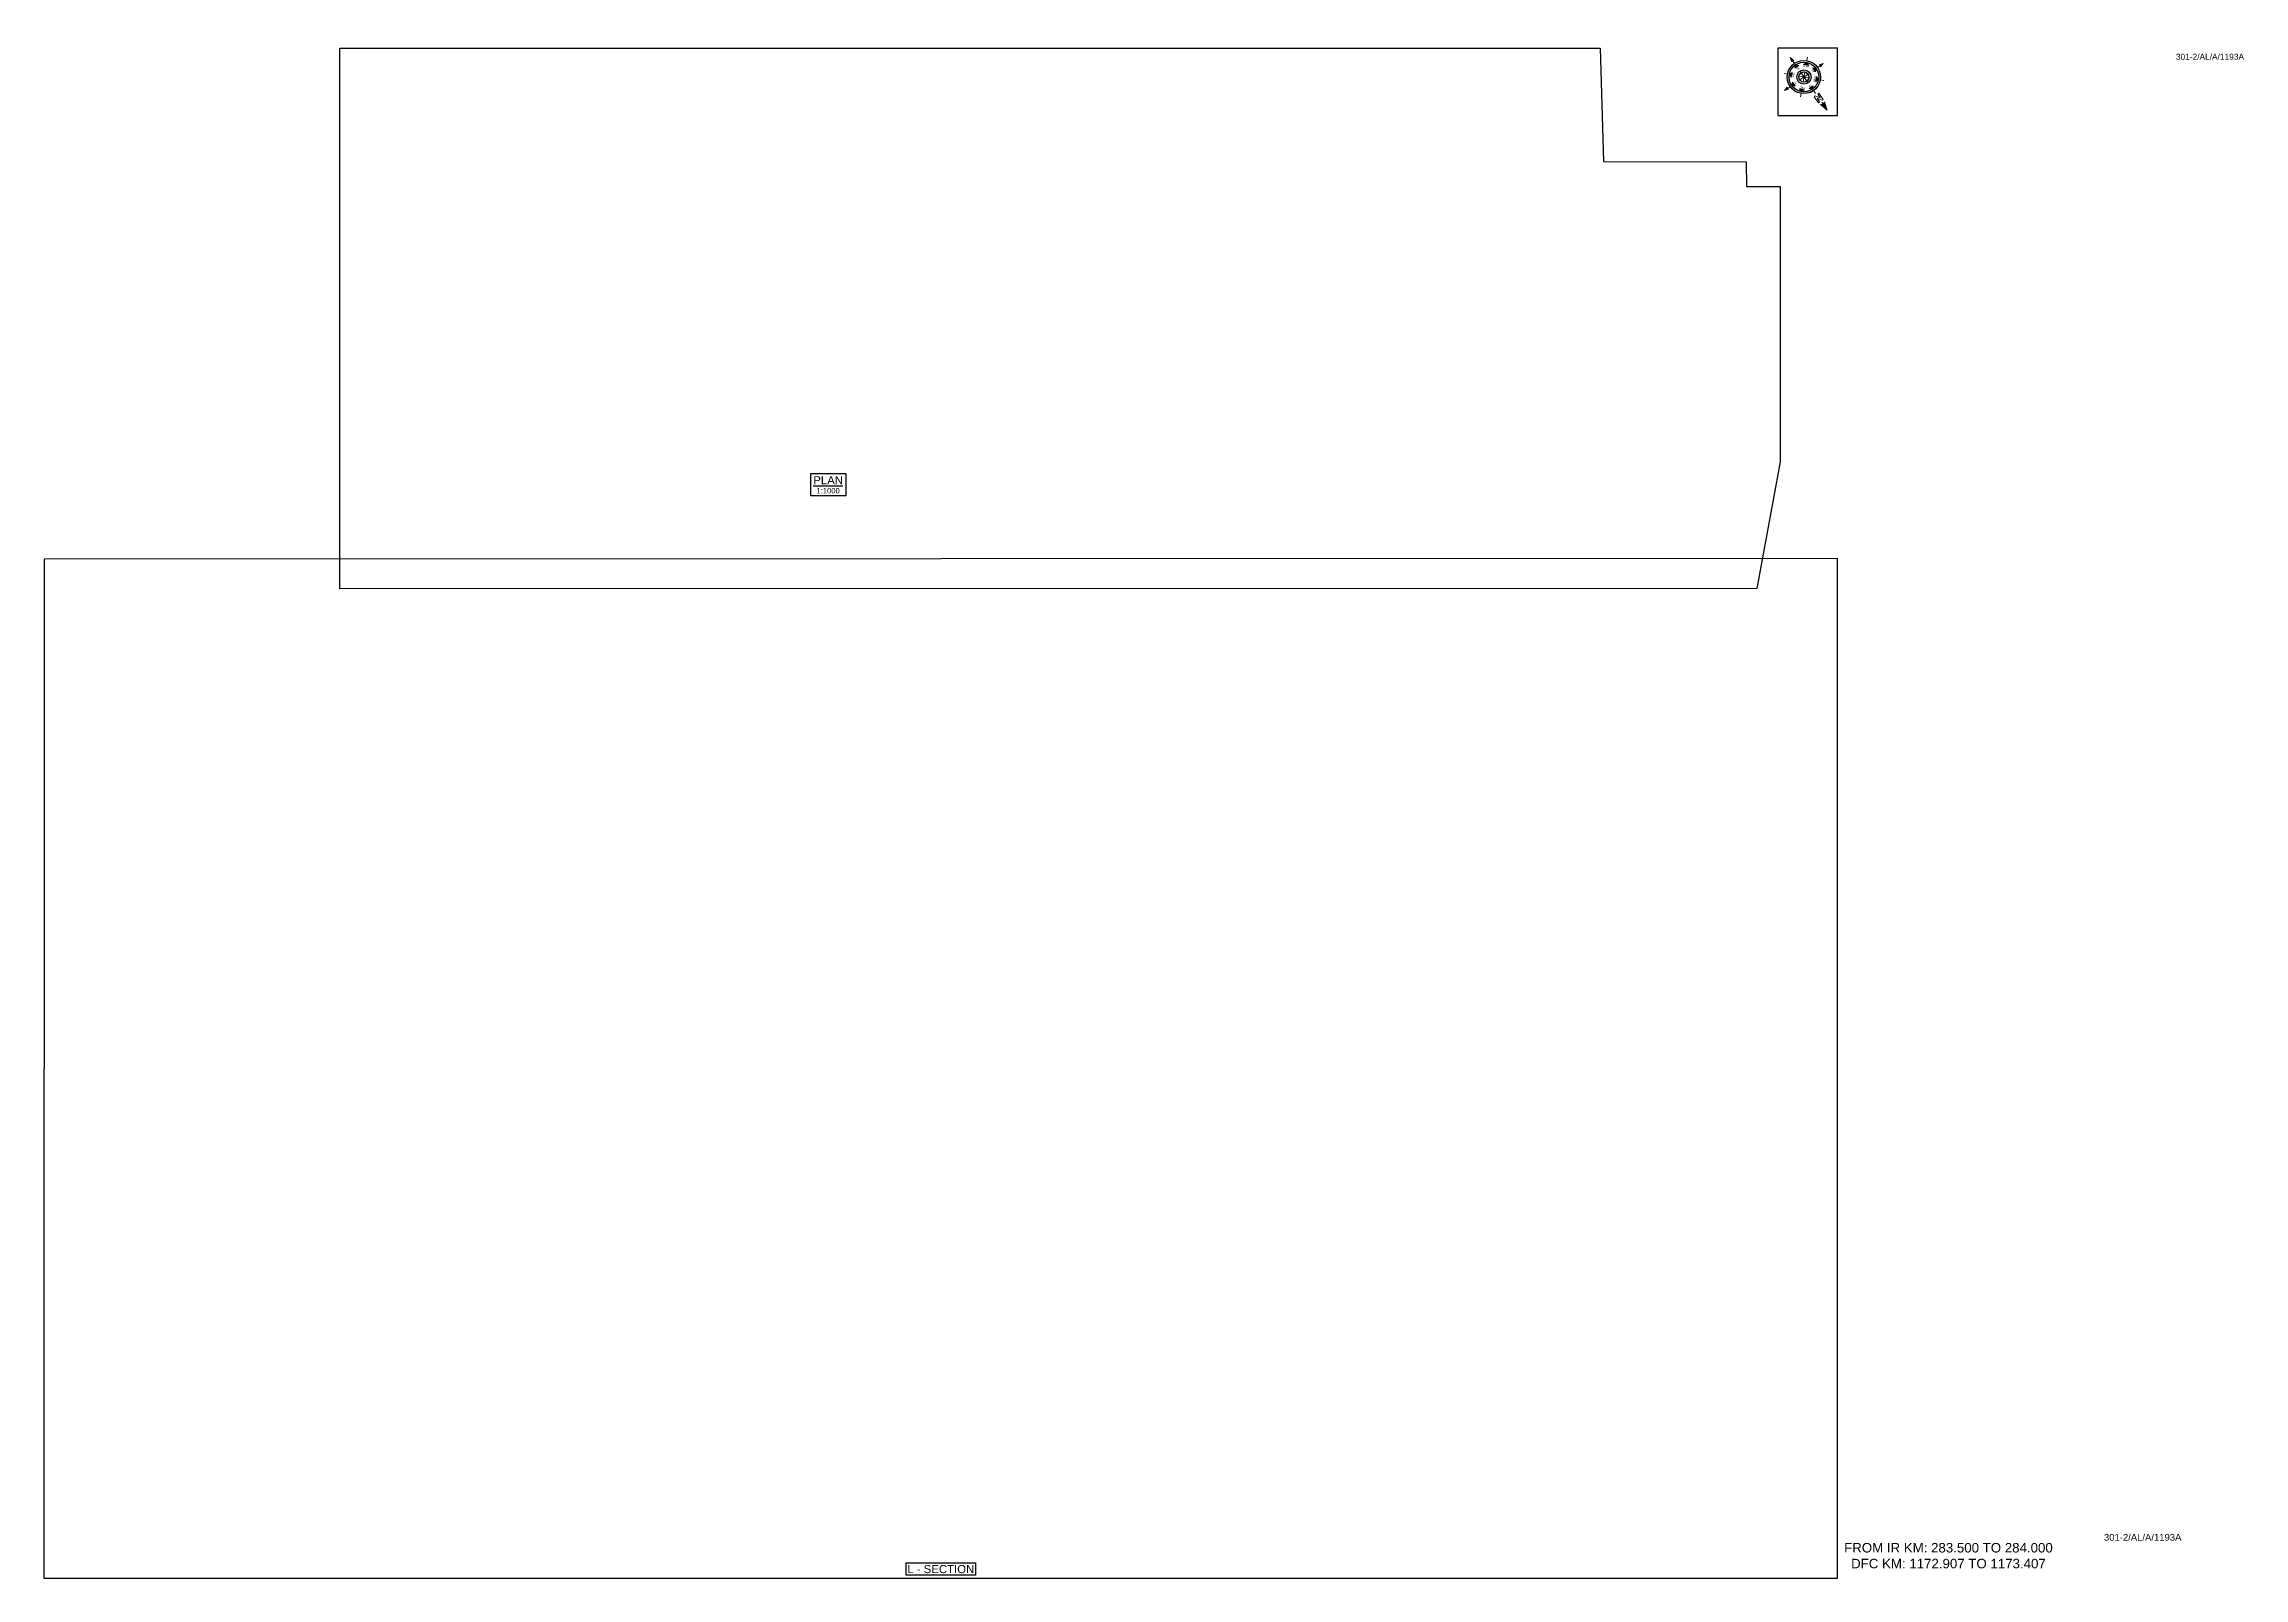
# Paper-space layout '1193A' of a CAD drawing. Header units: metres, sheet in millimetres. Extents: x 15 to 826, y 15 to 581.
import ezdxf
from ezdxf.enums import TextEntityAlignment as Align

# ---------------------------------------------------------------- set-up
doc = ezdxf.new("R2010")
doc.units = ezdxf.units.M
doc.header["$MEASUREMENT"] = 0
doc.layers.get('Defpoints').update_dxf_attribs({"color": 5})
doc.layers.add('title', color=7, linetype='Continuous')
doc.styles.get("Standard").update_dxf_attribs({"font": 'arial.ttf'})
doc.styles.add('Style-Arial', font='arial.ttf')

# ---------------------------------------------------------------- blocks, each defined once
blk = doc.blocks.new('N')
for points in [[(0, 8.41), (-0.49, 6.68), (0, 6.93)], [(0.49, 6.68), (0, 6.93), (0, 8.41)], [(-4.93, 0), (-4.07, 0.25), (-4.19, 0)], [(-4.07, -0.25), (-4.19, 0), (-4.93, 0)], [(-3.08, 0), (-2.59, 0.49), (-2.59, -0.49)], [(-2.18, 2.18), (-1.48, 2.18), (-2.18, 1.48)], [(0, 3.08), (0.49, 2.59), (-0.49, 2.59)], [(2.18, 2.18), (2.18, 1.48), (1.48, 2.18)], [(3.08, 0), (2.59, -0.49), (2.59, 0.49)], [(4.07, 0.25), (4.19, 0), (4.93, 0)], [(4.93, 0), (4.07, -0.25), (4.19, 0)], [(-2.18, -2.18), (-2.18, -1.48), (-1.48, -2.18)], [(0, -3.08), (-0.49, -2.59), (0.49, -2.59)], [(0, -4.93), (-0.25, -4.07), (0, -4.19)], [(0.25, -4.07), (0, -4.19), (0, -4.93)], [(2.18, -2.18), (1.48, -2.18), (2.18, -1.48)]]:
    blk.add_hatch(color=7).paths.add_polyline_path(points, flags=0)
h = blk.add_hatch(color=7)
h.paths.add_polyline_path([(0, -3.08), (0, -3.46, 1), (0, 3.46), (0, 3.08, -1)])
h.paths.add_polyline_path([(0, 1.05), (0, 1.48, 1), (0, -1.48), (0, -1.05, -1)])
at = {"color": 7, "linetype": 'ByBlock', "lineweight": 13}
for p, q in [((-0.61, 4.57), (-0.61, 6.12)), ((-0.61, 6.12), (-0.3, 6.12)), ((-0.3, 6.12), (0.32, 5.19)), ((0.32, 4.57), (-0.3, 5.5)), ((-0.3, 5.5), (-0.3, 4.57)), ((0.32, 5.19), (0.32, 6.12)), ((0.32, 6.12), (0.64, 6.12)), ((0.64, 6.12), (0.64, 4.57))]:
    blk.add_line(p, q, dxfattribs=at)
at = {"color": 7, "lineweight": 13}
for p, q in [((0, 6.41), (0, 7.28)), ((-3.46, 0), (-4.19, 0)), ((-2.45, 2.45), (-2.97, 2.97)), ((1.05, 0), (-1.05, 0)), ((-1.05, 0), (1.05, 0)), ((-0.74, 0.74), (0.74, -0.74)), ((0.74, 0.74), (-0.74, -0.74)), ((0.74, -0.74), (-0.74, 0.74)), ((-0.74, -0.74), (0.74, 0.74)), ((0, 3.46), (0, 4.19)), ((0, 3.46), (0, 3.08)), ((0, 1.05), (0, 1.48)), ((0, 1.05), (0, -1.05)), ((0, -1.05), (0, 1.05)), ((2.45, 2.45), (2.97, 2.97)), ((3.46, 0), (4.19, 0)), ((-2.45, -2.45), (-2.97, -2.97)), ((0, -1.05), (0, -1.48)), ((0, -3.46), (0, -3.08)), ((0, -3.46), (0, -4.19)), ((2.45, -2.45), (2.97, -2.97))]:
    blk.add_line(p, q, dxfattribs=at)
for points in [[(0, 8.41), (-0.49, 6.68), (0, 6.93), (0, 6.93)], [(0.49, 6.68), (0, 6.93), (0, 8.41), (0, 8.41)], [(-4.93, 0), (-4.07, 0.25), (-4.19, 0), (-4.19, 0)], [(-4.07, -0.25), (-4.19, 0), (-4.93, 0), (-4.93, 0)], [(-3.08, 0), (-2.59, 0.49), (-2.59, -0.49), (-2.59, -0.49)], [(-2.18, 2.18), (-1.48, 2.18), (-2.18, 1.48), (-2.18, 1.48)], [(0, 3.08), (0.49, 2.59), (-0.49, 2.59), (-0.49, 2.59)], [(2.18, 2.18), (2.18, 1.48), (1.48, 2.18), (1.48, 2.18)], [(3.08, 0), (2.59, -0.49), (2.59, 0.49), (2.59, 0.49)], [(4.07, 0.25), (4.19, 0), (4.93, 0), (4.93, 0)], [(4.93, 0), (4.07, -0.25), (4.19, 0), (4.19, 0)], [(-2.18, -2.18), (-2.18, -1.48), (-1.48, -2.18), (-1.48, -2.18)], [(0, -3.08), (-0.49, -2.59), (0.49, -2.59), (0.49, -2.59)], [(0, -4.93), (-0.25, -4.07), (0, -4.19), (0, -4.19)], [(0.25, -4.07), (0, -4.19), (0, -4.93), (0, -4.93)], [(2.18, -2.18), (1.48, -2.18), (2.18, -1.48), (2.18, -1.48)]]:
    blk.add_lwpolyline(points, close=True, dxfattribs=at)
at = {"color": 7, "linetype": 'ByBlock', "lineweight": 13}
for points in [[(-0.3, 4.57), (-0.61, 4.57)], [(0.32, 4.57), (0.64, 4.57)]]:
    blk.add_lwpolyline(points, dxfattribs=at)
at = {"color": 7}
for radius in [3.46, 3.08, 1.48, 1.05]:
    blk.add_circle((0, 0), radius, dxfattribs=at)
for s, rotation, p in [('W', 90, (-2.1, 0)), ('NW', 45, (-1.48, 1.48)), ('NE', 315, (1.48, 1.48)), ('E', 270, (1.97, 0)), ('SW', 135, (-1.48, -1.48)), ('SE', 225, (1.48, -1.48))]:
    blk.add_text(s, height=0.6, rotation=rotation, dxfattribs=at).set_placement(p, align=Align.CENTER)
for s, p in [('N', (0, 2.1)), ('S', (0, -2.47))]:
    blk.add_text(s, height=0.6, dxfattribs=at).set_placement(p, align=Align.CENTER)

psp = doc.layouts.new('1193A')

# ---------------------------------------------------------------- linework, layer by layer
psp.add_lwpolyline([(332.72, 16), (332.72, 20.6), (358.25, 20.6), (358.25, 16)], close=True)
at = {"layer": 'Defpoints'}
psp.add_lwpolyline([(14.99, 15), (676, 15), (676, 390.83), (15, 390.64)], close=True, dxfattribs=at)
at = {"layer": 'title', "color": 7, "linetype": 'Continuous', "lineweight": -3}
psp.add_lwpolyline([(297.6, 422.17), (310.48, 422.17), (310.48, 414.02), (297.6, 414.02)], close=True, dxfattribs=at)

# ---------------------------------------------------------------- texts
at = {"style": 'Style-Arial'}
for height, p in [(2.2, (800.7, 574.76)), (2.5, (774.19, 28.76))]:
    psp.add_text('301-2/AL/A/1193A', height=height, dxfattribs=at).set_placement(p)
at = {"insert": (674.74, 27.91), "char_height": 3.5, "attachment_point": 1, "style": 'Style-Arial'}
psp.add_mtext_dynamic_manual_height_columns('\\pxqc;FROM IR KM: 283.500 TO 284.000\\P{\\C1;DFC KM: 1172.907 TO 1173.407 }', width=84.2726, gutter_width=17.5, heights=[0], dxfattribs=at)
at = {"layer": 'title', "color": 7, "linetype": 'Continuous', "lineweight": -3, "style": 'Style-Arial'}
for s, height, p in [('%%UPLAN', 3, (303.99, 419.73)), ('1:1000', 2, (303.99, 415.87))]:
    psp.add_text(s, height=height, dxfattribs=at).set_placement(p, align=Align.MIDDLE)
at = {"layer": 'title', "style": 'Style-Arial'}
psp.add_text('L - SECTION', height=3, rotation=0.00006, dxfattribs=at).set_placement((345.5, 18.3), align=Align.MIDDLE_CENTER)

# ---------------------------------------------------------------- viewports
at = {"layer": 'Defpoints'}
vp = psp.add_viewport(center=(345.5, 202.92), size=(661.01, 375.8302), view_center_point=(11204.99, -12051.69), view_height=375.8302, dxfattribs=at)
vp.dxf.flags = 0x10000  # cut along an outline
vp.dxf.clipping_boundary_handle = psp.add_lwpolyline([(14.99, 15), (676, 15), (676, 390.83), (15, 390.64)], format="xyb", close=True, dxfattribs={"invisible": 1}).dxf.handle

# ---------------------------------------------------------------- wipeouts: each hides what was drawn before it
psp.add_wipeout([(653.96, 579), (676, 579), (676, 554.19), (653.96, 554.19)])

# ---------------------------------------------------------------- next in the draw order: linework, layer by layer
psp.add_lwpolyline([(676, 579), (653.96, 579), (653.96, 554.19), (676, 554.19)], close=True)
psp.add_lwpolyline([(124.07, 579), (588.52, 579), (589.78, 537.26), (642.38, 537.13), (642.49, 528.08), (654.91, 528.08), (654.91, 426.57), (646.24, 379.78), (124.07, 379.7)], close=True, dxfattribs=at)

# ---------------------------------------------------------------- next in the draw order: block references
at = {"xscale": 1.771541522973351, "yscale": 1.771541522973351, "zscale": 1.771541522973351, "rotation": 215.1222936235771}
psp.add_blockref('N', (663.62, 568.39), dxfattribs=at)

# ---------------------------------------------------------------- next in the draw order: viewports
at = {"layer": 'Defpoints', "view_twist_angle": 215.12229362}
vp = psp.add_viewport(center=(389.49, 479.35), size=(530.85, 199.2981), view_center_point=(1400818.52, -3135030.92), view_height=199.2982, status=3, dxfattribs=at)
vp.dxf.flags = 0x10000  # cut along an outline
vp.dxf.clipping_boundary_handle = psp.add_lwpolyline([(124.07, 579), (588.52, 579), (589.78, 537.26), (642.38, 537.13), (642.49, 528.08), (654.91, 528.08), (654.91, 426.57), (646.24, 379.78), (124.07, 379.7)], format="xyb", close=True, dxfattribs={"invisible": 1}).dxf.handle

doc.saveas('drawing.dxf')
